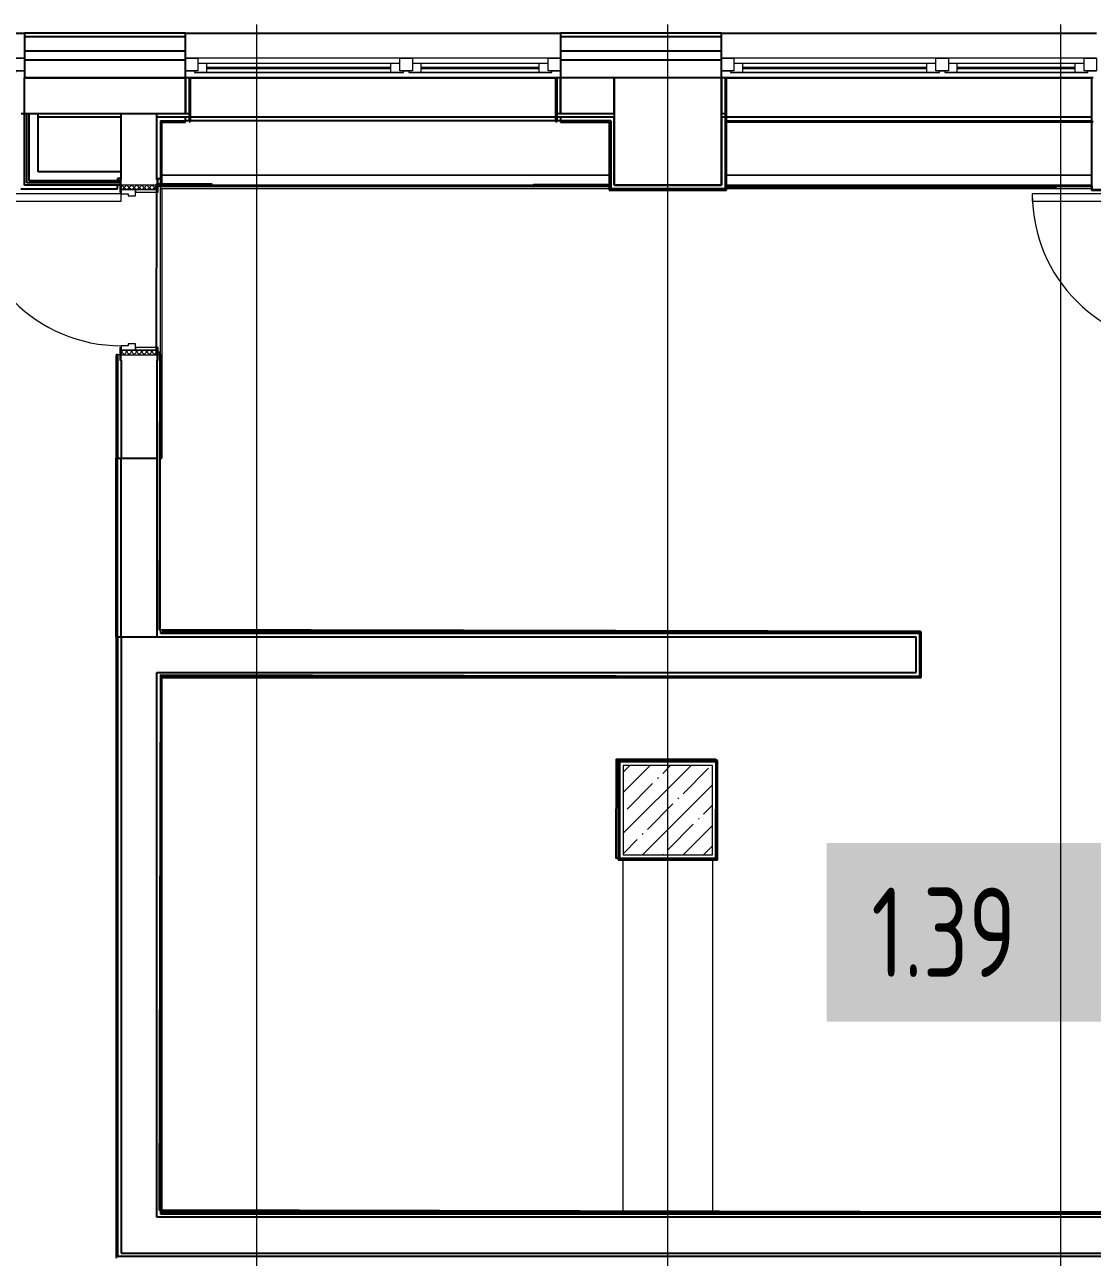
# Model space of a CAD drawing. Header units: millimetres. Extents: x 3914 to 443608, y -156176 to 78197.
# Drawn here: x 77117 to 83093, y -125617 to -118715 of the extents above; entities that cross this region are included whole.
import ezdxf

# ---------------------------------------------------------------- set-up
doc = ezdxf.new("R2010")
doc.units = ezdxf.units.MM
doc.linetypes.add('200_ШТРИХ__ш1_п0_6_', pattern=[160, 100, -60])
doc.linetypes.add('Штрих короткий', pattern=[600, 300, -300])
for name, color, linetype, lineweight in [('A-DOOR-1', 7, 'Continuous', 5), ('A-DOOR-2', 7, '200_ШТРИХ__ш1_п0_6_', 5), ('A-DOOR-FRAM-2', 7, 'Continuous', 5), ('A-FLOR', 7, 'Continuous', 9), ('A-GLAZ', 7, 'Continuous', 9), ('A-GLAZ-1', 7, 'Continuous', 5), ('A-WALL', 7, 'Continuous', 5), ('S-COLS-1', 7, 'Continuous', 5), ('Оси', 7, 'Continuous', 9)]:
    doc.layers.add(name, color=color, linetype=linetype, lineweight=lineweight)
doc.layers.add('A-DOOR-7', color=7, linetype='Штрих короткий', lineweight=5, true_color=0xc0c0c0)
doc.layers.add('A-DOOR-FRAM-1', color=7, linetype='Continuous', lineweight=5, true_color=0xc0c0c0)
doc.styles.add('СПДС', font='ГОСТ тип А.ttf', dxfattribs={"width": 0.9})
pattern_1 = [(135, (1826.41, 164.685), (-14.14214, -14.14214), []), (225, (1826.41, 164.685), (14.14214, -14.14214), [])]
pattern_2 = [(45, (-296.384, 164.685), (-14.1421, 14.1421), []), (135, (-296.384, 164.685), (-14.1421, -14.1421), [])]

# ---------------------------------------------------------------- blocks, each defined once
blk = doc.blocks.new('110_Дверь_СКБ_1Ст_Внутренняя1 - Д-11л 950х2100-32173567-Объем проектирования 1 этажа')
at = {"layer": 'A-DOOR-2'}
h = blk.add_hatch(dxfattribs=at)
h.set_pattern_fill('FP_33', color=256, style=0, pattern_type=2)
h.set_pattern_definition(pattern_1)
h.paths.add_polyline_path([(462.5, 100), (462.5, -100), (487.5, -100), (487.5, 100), (467.5, 100)])
at = {"layer": 'A-DOOR-FRAM-2'}
h = blk.add_hatch(dxfattribs=at)
h.set_pattern_fill('FP_34', color=256, style=0, pattern_type=2)
h.set_pattern_definition(pattern_2)
h.paths.add_polyline_path([(-462.5, -100), (-437.5, -100), (-437.5, 100), (-462.5, 100), (-462.5, 7)])
at = {"layer": 'A-DOOR-1'}
for p, q in [((437.5, 950), (397.5, 950)), ((397.5, 950), (397.5, 100)), ((437.5, 100), (437.5, 950)), ((397.5, 100), (437.5, 100))]:
    blk.add_line(p, q, dxfattribs=at)
blk.add_arc((437.5, 100), 850, 90, 180, dxfattribs=at)
at = {"layer": 'A-DOOR-FRAM-1'}
for p, q in [((-422.5, 108), (-492.5, 108)), ((-492.5, 108), (-492.5, 100)), ((-492.5, 100), (-422.5, 100)), ((-437.5, 100), (-462.5, 100)), ((-462.5, 100), (-462.5, -100)), ((-412.5, 100), (-437.5, 100)), ((-437.5, 100), (-437.5, 20)), ((-437.5, -100), (-437.5, 100)), ((-422.5, 100), (-437.5, 100)), ((-437.5, 100), (-437.5, 99)), ((-437.5, 99), (-422.5, 99)), ((-422.5, 100), (-422.5, 108)), ((-422.5, 99), (-422.5, 100)), ((-412.5, 60), (-412.5, 100)), ((437.5, 100), (437.5, 60)), ((462.5, 100), (437.5, 100)), ((517.5, 108), (447.5, 108)), ((447.5, 108), (447.5, 100)), ((462.5, 100), (447.5, 100)), ((447.5, 100), (447.5, 99)), ((447.5, 100), (517.5, 100)), ((447.5, 99), (462.5, 99)), ((462.5, 20), (462.5, 100)), ((487.5, 100), (462.5, 100)), ((462.5, 100), (462.5, -100)), ((462.5, 99), (462.5, 100)), ((487.5, -100), (487.5, 100)), ((517.5, 100), (517.5, 108)), ((-437.5, 20), (-402.5, 20)), ((-422.5, 20), (-437.5, 20)), ((-437.5, 20), (-437.5, -100)), ((-422.5, -100), (-422.5, 20)), ((-402.5, 60), (-412.5, 60)), ((-402.5, 20), (-402.5, 60)), ((437.5, 60), (427.5, 60)), ((427.5, 60), (427.5, 20)), ((427.5, 20), (462.5, 20)), ((462.5, 20), (447.5, 20)), ((447.5, 20), (447.5, -100)), ((462.5, -100), (462.5, 20)), ((-422.5, -100), (-492.5, -100)), ((-492.5, -100), (-492.5, -108)), ((-492.5, -108), (-422.5, -108)), ((-462.5, -100), (-437.5, -100)), ((-437.5, -100), (-422.5, -100)), ((-422.5, -108), (-422.5, -100)), ((447.5, -100), (462.5, -100)), ((517.5, -100), (447.5, -100)), ((447.5, -100), (447.5, -108)), ((447.5, -108), (517.5, -108)), ((462.5, -100), (487.5, -100)), ((517.5, -108), (517.5, -100))]:
    blk.add_line(p, q, dxfattribs=at)
blk = doc.blocks.new('BSC_Колонна _Прямоугольная - 500х500-33455413-Объем проектирования 1 этажа')
at = {"layer": 'S-COLS-1'}
h = blk.add_hatch(dxfattribs=at)
h.set_pattern_fill('FP_108', color=256, style=0, pattern_type=2)
h.set_pattern_definition([(45, (-54460, -23000), (-114.04925, 114.04925), []), (45, (-54345.95, -23000), (-114.04925, 114.04925), [201.613, -40.323, 6.706, -33.617])])
h.paths.add_polyline_path([(-244.2, -250), (250, -250), (250, 250), (-250, 250), (-250, -250)])
for p, q in [((250, 250), (-250, 250)), ((-250, 250), (-250, -250)), ((250, -250), (250, 250)), ((-250, -250), (250, -250))]:
    blk.add_line(p, q, dxfattribs=at)
blk = doc.blocks.new('120_Окно_СКБ_2Ст - 120_Окно_СКБ_2Ст 2100х2400 _мал створка справа_-19092174-Объем проектирования 1 этажа')
at = {"layer": 'A-GLAZ'}
for p, q in [((-1050, -75), (-1050, -5)), ((-1050, -5), (-980, -5)), ((-980, -5), (-980, -75)), ((150, -35), (-980, -35)), ((-980, -35), (-980, -75)), ((-930, -85), (-930, -35)), ((100, -85), (100, -35)), ((150, -75), (150, -5)), ((150, -5), (220, -5)), ((150, -75), (150, -35)), ((220, -5), (220, -75)), ((980, -35), (220, -35)), ((220, -35), (220, -75)), ((270, -85), (270, -35)), ((930, -85), (930, -35)), ((980, -75), (980, -5)), ((980, -5), (1050, -5)), ((980, -75), (980, -35)), ((1050, -5), (1050, -75)), ((-980, -75), (-1050, -75)), ((-980, -75), (-1000, -75)), ((-1000, -75), (-1000, -85)), ((-1000, -85), (170, -85)), ((170, -85), (-1000, -85)), ((220, -75), (150, -75)), ((170, -75), (150, -75)), ((170, -85), (170, -75)), ((220, -75), (200, -75)), ((200, -75), (200, -85)), ((200, -85), (1000, -85)), ((1000, -85), (200, -85)), ((1050, -75), (980, -75)), ((1000, -75), (980, -75)), ((1000, -85), (1000, -75))]:
    blk.add_line(p, q, dxfattribs=at)
at = {"layer": 'A-GLAZ-1'}
for p, q in [((1050, -5), (-1050, -5)), ((-930, -55), (100, -55)), ((100, -65), (-930, -65)), ((270, -55), (930, -55)), ((930, -65), (270, -65)), ((-1050, -75), (-1000, -75)), ((170, -75), (200, -75)), ((1000, -75), (1050, -75))]:
    blk.add_line(p, q, dxfattribs=at)
blk = doc.blocks.new('110_Дверь_СКБ_1Ст_Внутренняя1 - Д-26л 950х2100 EIW30-32941023-Объем проектирования 1 этажа')
at = {"layer": 'A-DOOR-2'}
h = blk.add_hatch(dxfattribs=at)
h.set_pattern_fill('FP_33', color=256, style=0, pattern_type=2)
h.set_pattern_definition(pattern_1)
h.paths.add_polyline_path([(462.5, 100), (462.5, -100), (487.5, -100), (487.5, 100), (479.8, 100)])
at = {"layer": 'A-DOOR-FRAM-2'}
h = blk.add_hatch(dxfattribs=at)
h.set_pattern_fill('FP_34', color=256, style=0, pattern_type=2)
h.set_pattern_definition(pattern_2)
h.paths.add_polyline_path([(-462.5, 100), (-462.5, -100), (-437.5, -100), (-437.5, 100), (-446.3, 100)])
at = {"layer": 'A-DOOR-1'}
for p, q in [((437.5, 950), (397.5, 950)), ((397.5, 950), (397.5, 100)), ((437.5, 100), (437.5, 950)), ((397.5, 100), (437.5, 100))]:
    blk.add_line(p, q, dxfattribs=at)
blk.add_arc((437.5, 100), 850, 90, 180, dxfattribs=at)
at = {"layer": 'A-DOOR-FRAM-1'}
for p, q in [((-422.5, 108), (-492.5, 108)), ((-492.5, 108), (-492.5, 100)), ((-492.5, 100), (-422.5, 100)), ((-437.5, 100), (-462.5, 100)), ((-462.5, 100), (-462.5, -100)), ((-412.5, 100), (-437.5, 100)), ((-437.5, 100), (-437.5, 20)), ((-437.5, -100), (-437.5, 100)), ((-422.5, 100), (-437.5, 100)), ((-437.5, 100), (-437.5, 99)), ((-437.5, 99), (-422.5, 99)), ((-422.5, 100), (-422.5, 108)), ((-422.5, 99), (-422.5, 100)), ((-412.5, 60), (-412.5, 100)), ((437.5, 100), (437.5, 60)), ((462.5, 100), (437.5, 100)), ((517.5, 108), (447.5, 108)), ((447.5, 108), (447.5, 100)), ((462.5, 100), (447.5, 100)), ((447.5, 100), (447.5, 99)), ((447.5, 100), (517.5, 100)), ((447.5, 99), (462.5, 99)), ((462.5, 20), (462.5, 100)), ((487.5, 100), (462.5, 100)), ((462.5, 100), (462.5, -100)), ((462.5, 99), (462.5, 100)), ((487.5, -100), (487.5, 100)), ((517.5, 100), (517.5, 108)), ((-437.5, 20), (-402.5, 20)), ((-422.5, 20), (-437.5, 20)), ((-437.5, 20), (-437.5, -100)), ((-422.5, -100), (-422.5, 20)), ((-402.5, 60), (-412.5, 60)), ((-402.5, 20), (-402.5, 60)), ((437.5, 60), (427.5, 60)), ((427.5, 60), (427.5, 20)), ((427.5, 20), (462.5, 20)), ((462.5, 20), (447.5, 20)), ((447.5, 20), (447.5, -100)), ((462.5, -100), (462.5, 20)), ((-422.5, -100), (-492.5, -100)), ((-492.5, -100), (-492.5, -108)), ((-492.5, -108), (-422.5, -108)), ((-462.5, -100), (-437.5, -100)), ((-437.5, -100), (-422.5, -100)), ((-422.5, -108), (-422.5, -100)), ((447.5, -100), (462.5, -100)), ((517.5, -100), (447.5, -100)), ((447.5, -100), (447.5, -108)), ((447.5, -108), (517.5, -108)), ((462.5, -100), (487.5, -100)), ((517.5, -108), (517.5, -100))]:
    blk.add_line(p, q, dxfattribs=at)
blk = doc.blocks.new('DOR_Проход в стене_Прямоугольный - 1000x1500-23441848-Объем проектирования 1 этажа')
at = {"layer": 'A-DOOR-7'}
for p, q in [((500, 100), (-500, 100)), ((500, -100), (-500, -100))]:
    blk.add_line(p, q, dxfattribs=at)
blk = doc.blocks.new('Зашивка приборов отопления7 - Зашивка приборов отопления-33277170-Объем проектирования 1 этажа')
at = {"layer": 'A-WALL'}
for p, q in [((51780, 26880), (51760, 26880)), ((53832, 26880), (51788, 26880)), ((53860, 26880), (53840, 26880)), ((51619.5, 26537.5), (51619.5, 26480)), ((51628, 26555), (54132, 26555)), ((54132, 26555), (51628, 26555)), ((51619.5, 26480), (54132, 26480))]:
    blk.add_line(p, q, dxfattribs=at)
blk = doc.blocks.new('Зашивка приборов отопления8 - Зашивка приборов отопления-33277697-Объем проектирования 1 этажа')
at = {"layer": 'A-WALL'}
for p, q in [((52060.5, 26860), (52060.5, 26852)), ((54112, 26880), (52068, 26880)), ((52068, 26555), (54112, 26555)), ((54112, 26555), (52068, 26555)), ((52068, 26480), (54112, 26480))]:
    blk.add_line(p, q, dxfattribs=at)

msp = doc.modelspace()

# ---------------------------------------------------------------- linework, layer by layer
for p, q in [((75017, -118762.7), (77117, -118762.7)), ((78017, -118762.7), (77117, -118762.7)), ((77117, -118762.7), (77117, -118782.7)), ((77117, -118782.7), (77117, -119012.7)), ((78017, -118782.7), (77117, -118782.7)), ((78017, -118782.7), (78017, -118762.7)), ((78017, -118762.7), (80117, -118762.7)), ((78017, -119012.7), (78017, -118782.7)), ((81017, -118762.7), (80117, -118762.7)), ((80117, -118762.7), (80117, -118782.7)), ((80117, -118782.7), (80117, -119012.7)), ((81017, -118782.7), (80117, -118782.7)), ((81017, -118782.7), (81017, -118762.7)), ((81017, -118762.7), (83117, -118762.7)), ((81017, -119012.7), (81017, -118782.7)), ((78017, -118862.7), (77117, -118862.7)), ((78017, -118912.7), (77117, -118912.7)), ((81017, -118862.7), (80117, -118862.7)), ((81017, -118912.7), (80117, -118912.7)), ((78017, -119012.7), (77117, -119012.7)), ((77117, -119012.7), (78017, -119012.7)), ((77117, -119613.7), (77117, -119012.7)), ((78017, -119212.7), (78017, -119012.7)), ((78037, -119012.7), (78017, -119012.7)), ((78017, -119012.7), (78017, -119212.7)), ((78045, -119012.7), (78037, -119012.7)), ((78037, -119012.7), (78037, -119256.7)), ((80089, -119012.7), (78045, -119012.7)), ((78045, -119012.7), (80089, -119012.7)), ((78045, -119256.7), (78045, -119012.7)), ((80097, -119012.7), (80089, -119012.7)), ((80089, -119012.7), (80089, -119256.7)), ((80117, -119012.7), (80097, -119012.7)), ((80097, -119256.7), (80097, -119012.7)), ((80117, -119012.7), (80117, -119212.7)), ((80417, -119012.7), (80117, -119012.7)), ((80117, -119212.7), (80117, -119012.7)), ((81037, -119012.7), (80117, -119012.7)), ((80417, -119212.7), (80417, -119012.7)), ((81017, -119012.7), (80417, -119012.7)), ((80417, -119012.7), (80417, -119212.7)), ((81017, -119612.7), (81017, -119012.7)), ((81017, -119012.7), (81017, -119212.7)), ((81045, -119012.7), (81037, -119012.7)), ((81037, -119012.7), (81037, -119252.7)), ((83089, -119012.7), (81045, -119012.7)), ((81045, -119012.7), (83089, -119012.7)), ((81045, -119252.7), (81045, -119012.7)), ((83097, -119012.7), (83089, -119012.7)), ((83089, -119012.7), (83089, -119257.7)), ((77097, -119212.7), (78017, -119212.7)), ((77129.5, -119601.2), (77129.5, -119212.7)), ((77142, -119588.7), (77142, -119212.7)), ((77192, -119538.7), (77192, -119212.7)), ((77657, -119232.7), (77192, -119232.7)), ((77657, -119582.7), (77657, -119212.7)), ((77857, -119582.7), (77857, -119212.7)), ((78017, -119232.7), (77857, -119232.7)), ((77877, -119252.7), (78017, -119252.7)), ((77877, -119252.7), (77877, -119575.2)), ((77885, -119260.7), (78017, -119260.7)), ((77885, -119612.7), (77885, -119260.7)), ((78017, -119212.7), (78037, -119212.7)), ((78037, -119232.7), (78017, -119232.7)), ((78017, -119252.7), (78017, -119232.7)), ((78037, -119252.7), (78017, -119252.7)), ((78017, -119260.7), (78017, -119252.7)), ((78037, -119256.7), (78045, -119256.7)), ((80089, -119232.7), (78045, -119232.7)), ((80089, -119252.7), (78045, -119252.7)), ((80089, -119256.7), (80097, -119256.7)), ((80097, -119212.7), (80117, -119212.7)), ((80117, -119232.7), (80097, -119232.7)), ((80117, -119252.7), (80097, -119252.7)), ((80117, -119212.7), (80417, -119212.7)), ((80417, -119232.7), (80117, -119232.7)), ((80117, -119232.7), (80117, -119252.7)), ((80117, -119252.7), (80117, -119260.7)), ((80397, -119252.7), (80117, -119252.7)), ((80117, -119260.7), (80389, -119260.7)), ((80389, -119260.7), (80389, -119640.7)), ((80397, -119252.7), (80397, -119632.7)), ((80417, -119212.7), (80417, -119612.7)), ((80417, -119612.7), (80417, -119232.7)), ((81017, -119212.7), (81037, -119212.7)), ((81037, -119232.7), (81017, -119232.7)), ((81017, -119232.7), (81017, -119612.7)), ((81037, -119232.7), (81037, -119632.7)), ((81037, -119252.7), (81045, -119252.7)), ((81045, -119260.7), (81037, -119260.7)), ((83089, -119232.7), (81045, -119232.7)), ((81045, -119252.7), (83089, -119252.7)), ((83089, -119260.7), (81045, -119260.7)), ((81045, -119640.7), (81045, -119260.7)), ((83089, -119257.7), (83097, -119257.7)), ((83089, -119260.7), (83089, -119640.7)), ((83097, -119260.7), (83089, -119260.7)), ((77657, -119538.7), (77192, -119538.7)), ((77657, -119582.7), (77657, -119538.7)), ((77649, -119601.2), (77129.5, -119601.2)), ((77649, -119588.7), (77142, -119588.7)), ((77657, -119575.2), (77637, -119575.2)), ((77637, -119575.2), (77637, -119588.7)), ((77857, -119575.2), (77877, -119575.2)), ((77865, -119612.7), (77877, -119612.7)), ((77877, -119575.2), (77877, -119612.7)), ((77877, -119612.7), (77885, -119612.7)), ((77885, -119612.7), (80389, -119612.7)), ((80417, -119612.7), (81017, -119612.7)), ((81017, -119612.7), (80417, -119612.7)), ((81045, -119612.7), (83089, -119612.7)), ((77096, -119634.7), (77637, -119634.7)), ((77097, -119633.7), (77637, -119633.7)), ((77649, -119613.7), (77117, -119613.7)), ((77637, -119633.7), (77637, -119613.7)), ((77637, -119634.7), (77637, -119633.7)), ((80389, -119620.7), (77865, -119620.7)), ((80389, -119640.7), (81045, -119640.7)), ((80397, -119632.7), (81037, -119632.7)), ((83089, -119620.7), (81045, -119620.7)), ((83089, -119640.7), (83599, -119640.7)), ((77637, -120562.7), (77629, -120562.7)), ((77629, -120562.7), (77629, -121142.7)), ((77637, -120562.7), (77637, -121142.7)), ((77877, -120562.7), (77877, -121142.7)), ((77885, -121142.7), (77885, -120562.7)), ((77657, -120592.7), (77657, -121142.7)), ((77857, -120592.7), (77857, -122142.7)), ((77629, -121142.7), (77637, -121142.7)), ((77629, -122142.7), (77629, -121142.7)), ((77637, -121142.7), (77857, -121142.7)), ((77637, -122142.7), (77637, -121142.7)), ((77657, -122142.7), (77657, -121142.7)), ((77877, -121142.7), (77885, -121142.7)), ((77637, -122142.7), (77629, -122142.7)), ((77629, -122142.7), (77629, -125620.7)), ((77637, -122142.7), (82107, -122142.7)), ((77637, -122142.7), (77637, -125612.7)), ((77657, -122142.7), (77657, -125592.7)), ((77877, -122122.7), (82127, -122122.7)), ((82135, -122114.7), (77885, -122114.7)), ((77885, -122114.7), (77885, -122122.7)), ((82107, -122342.7), (82107, -122142.7)), ((82127, -122362.7), (82127, -122122.7)), ((82135, -122370.7), (82135, -122114.7)), ((77857, -125392.7), (77857, -122342.7)), ((77857, -122342.7), (82107, -122342.7)), ((77877, -122362.7), (82127, -122362.7)), ((77877, -122362.7), (77877, -125372.7)), ((77885, -122370.7), (82135, -122370.7)), ((77885, -125364.7), (77885, -122370.7)), ((80995, -122834.7), (80439, -122834.7)), ((80439, -122834.7), (80439, -123390.7)), ((80987, -122842.7), (80447, -122842.7)), ((80447, -122842.7), (80447, -123382.7)), ((80987, -123382.7), (80987, -122842.7)), ((80995, -123390.7), (80995, -122834.7)), ((80439, -123390.7), (80995, -123390.7)), ((80447, -123382.7), (80987, -123382.7)), ((84187, -125392.7), (77857, -125392.7)), ((77877, -125372.7), (84167, -125372.7)), ((84159, -125364.7), (77885, -125364.7)), ((84167, -125612.7), (77637, -125612.7)), ((77657, -125592.7), (84187, -125592.7))]:
    msp.add_line(p, q)
at = {"flags": 128}
for points in [[(77855.3, -119606.4), (77853.1, -120548.4), (77873.1, -120548.5), (77869.5, -122100.4), (82127.5, -122110.4), (82126.9, -122366.4), (77876.9, -122356.5), (77869.8, -125350.5), (84143.8, -125365.2), (84153.1, -121391.2), (83573.1, -121389.8), (83577.3, -119639.8), (83091.3, -119638.7), (83091.3, -119618.7), (82885.9, -119618.2), (82885.9, -119630.2), (81043.3, -119625.9), (81043.3, -119633.9), (80391.3, -119632.4), (80391.3, -119612.4), (79965.3, -119611.4), (79965.3, -119623.4), (78165.3, -119619.1), (78165.3, -119607.1)], [(80985.8, -122827.8), (80984.5, -123383.8), (80428.5, -123382.5), (80429.8, -122826.5)]]:
    msp.add_lwpolyline(points, close=True, dxfattribs=at)
at = {"layer": 'A-FLOR'}
for p, q in [((77877, -120562.7), (77877, -119632.7)), ((77885, -119632.7), (77885, -120562.7)), ((77649, -120562.7), (77637, -120562.7)), ((77885, -120562.7), (77865, -120562.7)), ((77877, -122122.7), (77877, -121142.7)), ((80467, -125364.7), (80467, -123390.7)), ((80967, -123390.7), (80967, -125364.7))]:
    msp.add_line(p, q, dxfattribs=at)
at = {"layer": 'Оси'}
for points in [[(78417, -148019), (78417, -143019), (78417, -123714.7), (78417, -118714.7)], [(80717, -148019), (80717, -143019), (80717, -123714.7), (80717, -118714.7)], [(82917, -148019), (82917, -143019), (82917, -123714.7), (82917, -118714.7)]]:
    msp.add_lwpolyline(points, dxfattribs=at)

# ---------------------------------------------------------------- block references
at = {"color": 3}
for p in [(76067, -118897.7), (79067, -118897.7), (82067, -118897.7)]:
    msp.add_blockref('120_Окно_СКБ_2Ст - 120_Окно_СКБ_2Ст 2100х2400 _мал створка справа_-19092174-Объем проектирования 1 этажа', p, dxfattribs=at)
for name, p in [('Зашивка приборов отопления7 - Зашивка приборов отопления-33277170-Объем проектирования 1 этажа', (26257, -146112.7)), ('Зашивка приборов отопления8 - Зашивка приборов отопления-33277697-Объем проектирования 1 этажа', (28977, -146112.7)), ('BSC_Колонна _Прямоугольная - 500х500-33455413-Объем проектирования 1 этажа', (80717, -123112.7))]:
    msp.add_blockref(name, p)
for name, p, rotation in [('110_Дверь_СКБ_1Ст_Внутренняя1 - Д-26л 950х2100 EIW30-32941023-Объем проектирования 1 этажа', (77757, -120100.2), 89.9999999999999), ('110_Дверь_СКБ_1Ст_Внутренняя1 - Д-11л 950х2100-32173567-Объем проектирования 1 этажа', (83707, -120100.2), 89.99999999999991)]:
    msp.add_blockref(name, p, dxfattribs=dict(rotation=rotation))
at = {"layer": 'A-DOOR-1', "rotation": 89.9999999999999}
msp.add_blockref('DOR_Проход в стене_Прямоугольный - 1000x1500-23441848-Объем проектирования 1 этажа', (77757, -121642.7), dxfattribs=at)

# ---------------------------------------------------------------- texts
at = {"insert": (81856.3, -123546.7), "char_height": 500, "width": 1212.151, "attachment_point": 1, "style": 'СПДС', "bg_fill": 1, "box_fill_scale": 1.5, "bg_fill_color": 7, "bg_fill_true_color": 16777215, "bg_fill_transparency": 0}
msp.add_mtext('1.39', dxfattribs=at)

doc.saveas('drawing.dxf')
